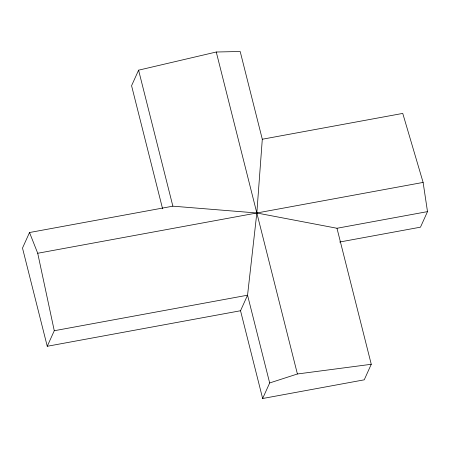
<?xml version="1.0" encoding="UTF-8"?>
<svg xmlns="http://www.w3.org/2000/svg" width="450" height="450" viewBox="0 0 450 450"><rect width="100%" height="100%" fill="white"/><g stroke="black" fill="none" stroke-linecap="round" stroke-linejoin="round"><path stroke-width="0.67" d="M162.596 208.8L131.574 85.714L138.594 70.172L216.264 52.014L240.188 51.491L262.299 139.236L256.832 212.991L247.551 295.2L240.531 310.748L262.648 398.509L364.241 379.828L371.261 364.286L336.977 228.263L256.832 212.991L172.868 206.173L29.52 232.526L22.5 248.068L47.25 346.275L240.531 310.748M47.25 346.275L54.27 330.733L37.721 253.266L29.52 232.526M262.648 398.509L269.668 382.961L247.551 295.2L54.27 330.733M262.299 139.236L402.75 113.417L423.118 182.419L427.5 211.624L420.48 227.171L339.632 242.032M269.668 382.961L297.411 373.984L371.261 364.286M37.721 253.266L423.118 182.419M336.977 228.263L427.5 211.624M216.264 52.014L297.411 373.984M138.594 70.172L172.868 206.173"/></g></svg>
